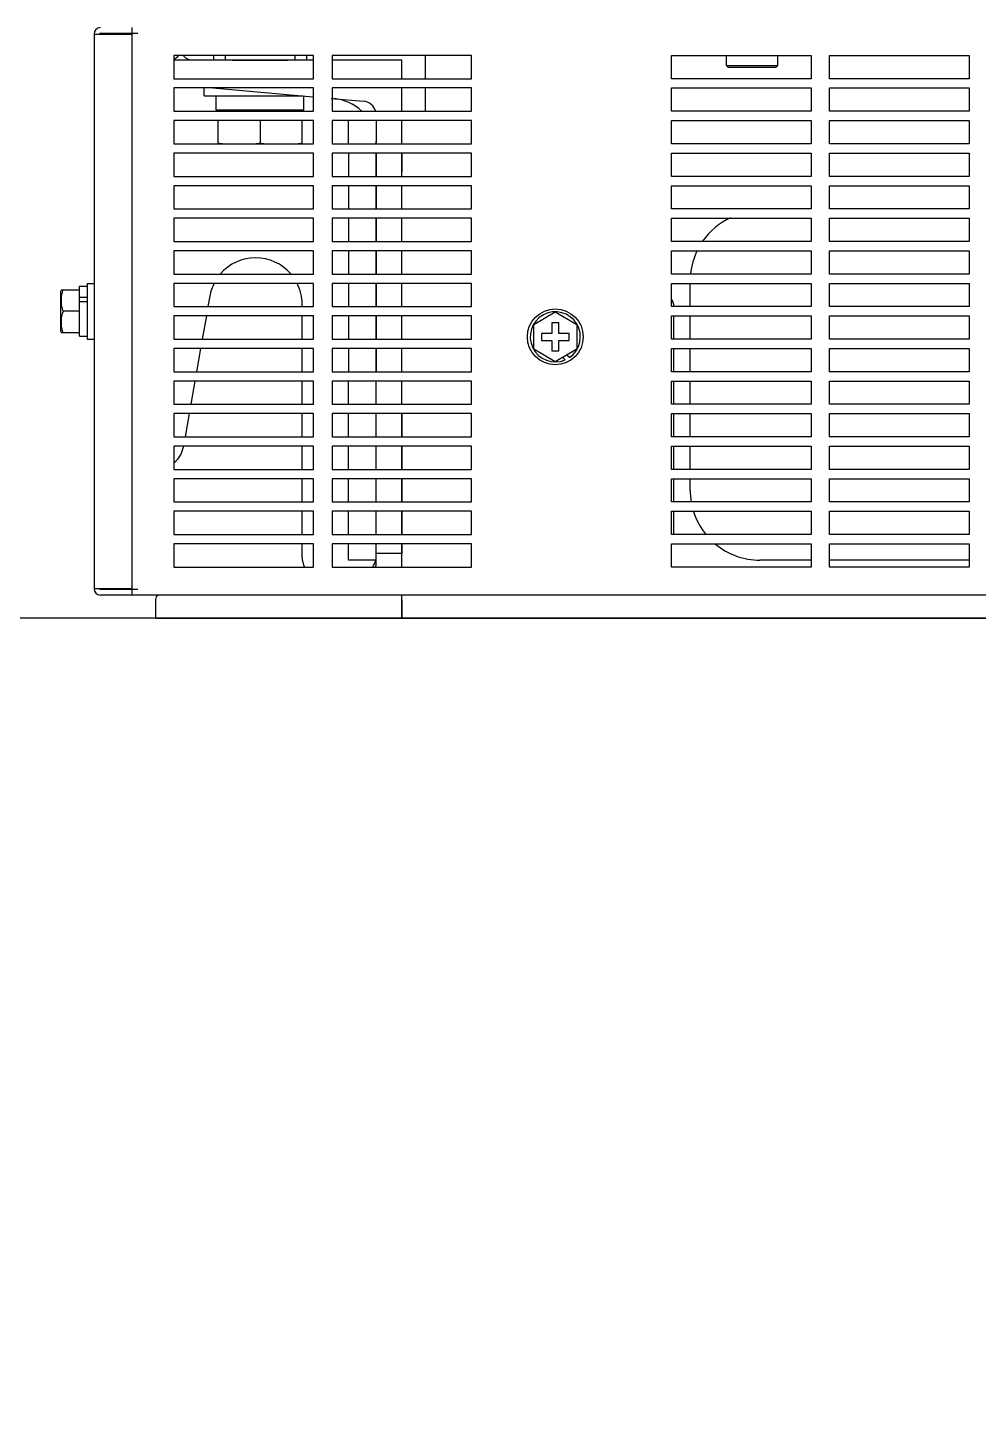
# Model space of a CAD drawing. Extents: x 61367 to 140945, y -1257 to 25588.
# Drawn here: x 71421.7 to 71626.2, y 13802.4 to 14098.4 of the extents above; entities that cross this region are included whole.
import ezdxf

# ---------------------------------------------------------------- set-up
doc = ezdxf.new("R2010")
doc.units = 0
doc.header["$MEASUREMENT"] = 0
doc.layers.get('0').update_dxf_attribs({"linetype": 'CONTINUOUS'})
for name, color, linetype in [('2401-00300-M6-16HWMC_0', 7, 'CONTINUOUS'), ('2401-00332-S-M12-30HM_0', 7, 'CONTINUOUS'), ('2403-00027_S-M6-0_0', 7, 'CONTINUOUS'), ('2404-00032-S-D12D24-P_0', 7, 'CONTINUOUS'), ('2404-00038-S-D12_0', 7, 'CONTINUOUS'), ('4212-73755_4_0', 7, 'CONTINUOUS'), ('4212-88600-1_0', 7, 'CONTINUOUS'), ('4212-88600-2_1_0', 7, 'CONTINUOUS'), ('4212-88600-4_0', 7, 'CONTINUOUS'), ('4212-88600-6_0', 7, 'CONTINUOUS'), ('4212-L0877_1_0', 7, 'CONTINUOUS'), ('4215-06931_0', 7, 'CONTINUOUS'), ('4215-06932_0', 7, 'CONTINUOUS'), ('4215-06934_0', 7, 'CONTINUOUS'), ('4215-07850_3_0', 7, 'CONTINUOUS'), ('CORNER_FITTING-1_041_0', 7, 'CONTINUOUS'), ('CORNER_FITTING-2_041_0', 7, 'CONTINUOUS')]:
    doc.layers.add(name, color=color, linetype=linetype)

# ---------------------------------------------------------------- blocks, each defined once
blk = doc.blocks.new('ERGRTHTHRT')
at = {"layer": '2401-00300-M6-16HWMC_0', "color": 7, "linetype": 'Continuous'}
for p, q in [((-37975.32, -69651.53), (-37971.36, -69651.53)), ((-37971.36, -69650.79), (-37969.71, -69650.79)), ((-37971.36, -69661.54), (-37971.36, -69650.79)), ((-37969.71, -69650.16), (-37968.26, -69650.16)), ((-37969.71, -69650.16), (-37969.71, -69662.16)), ((-37975.36, -69660.52), (-37975.36, -69651.81)), ((-37971.36, -69653.15), (-37969.71, -69653.15)), ((-37971.36, -69654.07), (-37969.71, -69654.07)), ((-37971.36, -69656.16), (-37974.84, -69656.16)), ((-37873.7, -69658.99), (-37869.06, -69656.31)), ((-37869.06, -69656.31), (-37864.42, -69658.99)), ((-37873.7, -69664.34), (-37873.7, -69658.99)), ((-37868.31, -69658.66), (-37869.81, -69658.66)), ((-37869.81, -69658.66), (-37869.81, -69660.91)), ((-37868.31, -69660.91), (-37868.31, -69658.66)), ((-37864.42, -69658.99), (-37864.42, -69664.34)), ((-37971.36, -69660.8), (-37975.32, -69660.8)), ((-37971.36, -69661.54), (-37969.71, -69661.54)), ((-37969.71, -69662.16), (-37968.26, -69662.16)), ((-37869.81, -69660.91), (-37872.06, -69660.91)), ((-37872.06, -69660.91), (-37872.06, -69662.41)), ((-37872.06, -69662.41), (-37869.81, -69662.41)), ((-37869.81, -69662.41), (-37869.81, -69664.66)), ((-37866.06, -69660.91), (-37868.31, -69660.91)), ((-37868.31, -69662.41), (-37866.06, -69662.41)), ((-37868.31, -69664.66), (-37868.31, -69662.41)), ((-37866.06, -69662.41), (-37866.06, -69660.91)), ((-37869.06, -69667.02), (-37873.7, -69664.34)), ((-37869.81, -69664.66), (-37868.31, -69664.66)), ((-37864.42, -69664.34), (-37869.06, -69667.02)), ((-37867.47, -69666.1), (-37866.96, -69666.61)), ((-37866.04, -69666.11), (-37866.57, -69665.59))]:
    blk.add_line(p, q, dxfattribs=at)
blk.add_circle((-37869.06, -69661.66), 6, dxfattribs=at)
for centre, radius, start, end in [((-37974.14, -69651.81), 1.22, 166.608, 180), ((-37869.06, -69661.66), 5.38, 304.1123, 292.9799), ((-37974.14, -69660.52), 1.22, 180, 193.392)]:
    blk.add_arc(centre, radius, start, end, dxfattribs=at)
for points, knots in [([(-37974.84, -69651.53), (-37975.09, -69651.84), (-37975.31, -69652.66), (-37975.33, -69653.85), (-37975.31, -69655.03), (-37975.09, -69655.86), (-37974.84, -69656.16)], [0, 0, 0, 0, 0.250791, 0.499999, 0.749207, 1, 1, 1, 1]), ([(-37974.84, -69656.16), (-37975.09, -69656.47), (-37975.31, -69657.3), (-37975.33, -69658.48), (-37975.31, -69659.67), (-37975.09, -69660.49), (-37974.84, -69660.8)], [0, 0, 0, 0, 0.250792, 0.5, 0.749207, 1, 1, 1, 1])]:
    blk.add_open_spline(points, degree=3, knots=knots, dxfattribs=at)
at = {"layer": '2401-00332-S-M12-30HM_0', "color": 7, "linetype": 'Continuous'}
for p, q in [((-37939.5, -69612.96), (-37941.56, -69612.96)), ((-37941.56, -69612.96), (-37941.56, -69613.16)), ((-37930.55, -69612.96), (-37934.6, -69612.96)), ((-37932.56, -69612.96), (-37932.56, -69613.16)), ((-37923.56, -69612.96), (-37925.62, -69612.96)), ((-37923.56, -69612.96), (-37923.56, -69613.16)), ((-37941.56, -69620.16), (-37941.56, -69615.16)), ((-37932.56, -69615.16), (-37932.56, -69619.96)), ((-37923.56, -69615.16), (-37923.56, -69620.16))]:
    blk.add_line(p, q, dxfattribs=at)
for centre, start, end in [((-37935.88, -69593.01), 258.0949, 260.4341), ((-37938.24, -69593.01), 279.5659, 281.9051), ((-37926.88, -69593.01), 258.0949, 260.4341), ((-37929.24, -69593.01), 279.5659, 281.9051)]:
    blk.add_arc(centre, 27.54, start, end, dxfattribs=at)
at = {"layer": '2403-00027_S-M6-0_0', "color": 7, "linetype": 'Continuous'}
for p, q in [((-37832.28, -69603.36), (-37832.28, -69601.16)), ((-37821.23, -69603.36), (-37821.23, -69601.16)), ((-37832.28, -69603.36), (-37821.23, -69603.36)), ((-37832.28, -69603.36), (-37831.98, -69603.66)), ((-37831.98, -69603.66), (-37821.53, -69603.66)), ((-37821.23, -69603.36), (-37821.53, -69603.66))]:
    blk.add_line(p, q, dxfattribs=at)
at = {"layer": '2404-00032-S-D12D24-P_0', "color": 7, "linetype": 'Continuous'}
for q in [(-37944.56, -69608.16), (-37923.28, -69609.86)]:
    blk.add_line((-37944.56, -69609.86), q, dxfattribs=at)
at = {"layer": '2404-00038-S-D12_0', "color": 7, "linetype": 'Continuous'}
for p, q in [((-37942.01, -69612.96), (-37942.01, -69609.86)), ((-37923.11, -69612.96), (-37923.11, -69609.88)), ((-37941.56, -69612.96), (-37942.01, -69612.96)), ((-37934.6, -69612.96), (-37939.5, -69612.96)), ((-37925.62, -69612.96), (-37930.55, -69612.96)), ((-37923.11, -69612.96), (-37923.56, -69612.96))]:
    blk.add_line(p, q, dxfattribs=at)
at = {"layer": '4212-73755_4_0', "color": 7, "linetype": 'Continuous'}
blk.add_arc((-37952.06, -69599.66), 2.5, 293.852, 323.0199, dxfattribs=at)
at = {"layer": '4212-88600-1_0', "color": 7, "linetype": 'Continuous'}
for p, q in [((-37921.06, -69602.16), (-37951.06, -69602.16)), ((-37902.06, -69602.16), (-37917.06, -69602.16)), ((-37902.06, -69606.16), (-37902.06, -69602.16)), ((-37942.71, -69608.16), (-37921.22, -69610.05)), ((-37902.06, -69613.16), (-37902.06, -69608.16)), ((-37917.25, -69610.39), (-37910.3, -69611)), ((-37907.56, -69615.16), (-37907.56, -69620.16)), ((-37902.06, -69620.16), (-37902.06, -69615.16)), ((-37907.56, -69622.16), (-37907.56, -69627.16)), ((-37902.06, -69627.16), (-37902.06, -69622.16)), ((-37907.56, -69629.16), (-37907.56, -69634.16)), ((-37902.06, -69634.16), (-37902.06, -69629.16)), ((-37907.56, -69636.16), (-37907.56, -69641.16)), ((-37902.06, -69641.16), (-37902.06, -69636.16)), ((-37907.56, -69643.16), (-37907.56, -69648.16)), ((-37902.06, -69648.16), (-37902.06, -69643.16)), ((-37907.56, -69650.16), (-37907.56, -69655.16)), ((-37902.06, -69655.16), (-37902.06, -69650.16)), ((-37907.56, -69657.16), (-37907.56, -69662.16)), ((-37902.06, -69662.16), (-37902.06, -69657.16)), ((-37907.56, -69664.16), (-37907.56, -69669.16)), ((-37902.06, -69669.16), (-37902.06, -69664.16)), ((-37907.56, -69676.16), (-37907.56, -69671.16)), ((-37902.06, -69676.16), (-37902.06, -69671.16)), ((-37907.56, -69683.16), (-37907.56, -69678.16)), ((-37902.06, -69683.16), (-37902.06, -69678.16)), ((-37907.56, -69690.16), (-37907.56, -69685.16)), ((-37902.06, -69690.16), (-37902.06, -69685.16)), ((-37907.56, -69697.16), (-37907.56, -69692.16)), ((-37902.06, -69697.16), (-37902.06, -69692.16)), ((-37907.56, -69704.16), (-37907.56, -69699.16)), ((-37902.06, -69704.16), (-37902.06, -69699.16)), ((-37907.56, -69710.34), (-37907.56, -69706.16)), ((-37902.06, -69711.16), (-37902.06, -69706.16)), ((-37902.06, -69708.23), (-37907.56, -69708.23)), ((-37955.06, -69718.16), (-37955.06, -69722.16)), ((-37902.06, -69722.16), (-37902.06, -69717.16)), ((-37955.06, -69722.16), (-37902.06, -69722.16))]:
    blk.add_line(p, q, dxfattribs=at)
for centre, radius, start, end in [((-37910.56, -69613.99), 3, 16.0016, 85), ((-37910.56, -69710.34), 3, 344.0098, 0), ((-37954.06, -69718.16), 1, 95, 180)]:
    blk.add_arc(centre, radius, start, end, dxfattribs=at)
at = {"layer": '4212-88600-2_1_0', "color": 7, "linetype": 'Continuous'}
for p, q in [((-37902.06, -69622.16), (-37902.06, -69626.17)), ((-37840.06, -69655.16), (-37840.06, -69650.16)), ((-37840.06, -69662.16), (-37840.06, -69657.16)), ((-37840.06, -69669.16), (-37840.06, -69664.16)), ((-37840.06, -69676.16), (-37840.06, -69671.16)), ((-37902.06, -69678.16), (-37902.06, -69683.16)), ((-37840.06, -69683.16), (-37840.06, -69678.16)), ((-37902.06, -69685.16), (-37902.06, -69690.16)), ((-37840.06, -69690.16), (-37840.06, -69685.16)), ((-37902.06, -69692.16), (-37902.06, -69697.16)), ((-37840.06, -69694.66), (-37840.06, -69692.16)), ((-37902.06, -69699.16), (-37902.06, -69704.16)), ((-37902.06, -69706.16), (-37902.06, -69708.23)), ((-37814.06, -69709.66), (-37825.06, -69709.66)), ((-37780.06, -69709.66), (-37810.06, -69709.66)), ((-37902.06, -69718.16), (-37902.06, -69722.16)), ((-37902.06, -69722.16), (-37178.06, -69722.16))]:
    blk.add_line(p, q, dxfattribs=at)
for centre, start, end in [((-37825.06, -69649.66), 114.9111, 145.185), ((-37825.06, -69649.66), 154.1309, 174.1396), ((-37825.06, -69694.66), 180, 189.7122), ((-37825.06, -69694.66), 197.5452, 219.6682), ((-37825.06, -69694.66), 230.6116, 270)]:
    blk.add_arc(centre, 15, start, end, dxfattribs=at)
at = {"layer": '4212-88600-4_0', "color": 7, "linetype": 'Continuous'}
for p, q in [((-37913.56, -69620.16), (-37913.56, -69615.16)), ((-37907.56, -69620.16), (-37907.56, -69619.66)), ((-37913.56, -69622.16), (-37913.56, -69627.16)), ((-37907.56, -69627.16), (-37907.56, -69622.16)), ((-37913.56, -69629.16), (-37913.56, -69634.16)), ((-37907.56, -69634.16), (-37907.56, -69629.16)), ((-37913.56, -69636.16), (-37913.56, -69641.16)), ((-37907.56, -69641.16), (-37907.56, -69636.16)), ((-37913.56, -69643.16), (-37913.56, -69648.16)), ((-37907.56, -69648.16), (-37907.56, -69643.16)), ((-37913.56, -69650.16), (-37913.56, -69655.16)), ((-37907.56, -69655.16), (-37907.56, -69650.16)), ((-37913.56, -69657.16), (-37913.56, -69662.16)), ((-37907.56, -69662.16), (-37907.56, -69657.16)), ((-37913.56, -69664.16), (-37913.56, -69669.16)), ((-37907.56, -69669.16), (-37907.56, -69664.16)), ((-37913.56, -69676.16), (-37913.56, -69671.16)), ((-37907.56, -69676.16), (-37907.56, -69671.16)), ((-37913.56, -69683.16), (-37913.56, -69678.16)), ((-37907.56, -69683.16), (-37907.56, -69678.16)), ((-37913.56, -69690.16), (-37913.56, -69685.16)), ((-37907.56, -69690.16), (-37907.56, -69685.16)), ((-37913.56, -69697.16), (-37913.56, -69692.16)), ((-37907.56, -69697.16), (-37907.56, -69692.16)), ((-37913.56, -69704.16), (-37913.56, -69699.16)), ((-37907.56, -69704.16), (-37907.56, -69699.16)), ((-37913.56, -69709.66), (-37913.56, -69706.16)), ((-37907.56, -69709.66), (-37913.56, -69709.66))]:
    blk.add_line(p, q, dxfattribs=at)
at = {"layer": '4212-88600-6_0', "color": 7, "linetype": 'Continuous'}
for p, q in [((-37943.36, -69652.93), (-37943.75, -69655.16)), ((-37923.51, -69655.16), (-37923.51, -69654.66)), ((-37944.1, -69657.16), (-37944.98, -69662.16)), ((-37923.51, -69662.16), (-37923.51, -69657.16)), ((-37945.34, -69664.16), (-37946.22, -69669.16)), ((-37923.51, -69669.16), (-37923.51, -69664.16)), ((-37946.57, -69671.16), (-37947.45, -69676.16)), ((-37923.51, -69676.16), (-37923.51, -69671.16)), ((-37947.81, -69678.16), (-37948.69, -69683.16)), ((-37923.51, -69683.16), (-37923.51, -69678.16)), ((-37949.04, -69685.16), (-37949.1, -69685.53)), ((-37923.51, -69690.16), (-37923.51, -69685.16)), ((-37923.51, -69697.16), (-37923.51, -69692.16)), ((-37923.51, -69704.16), (-37923.51, -69699.16)), ((-37923.51, -69709.03), (-37923.51, -69706.16))]:
    blk.add_line(p, q, dxfattribs=at)
for centre, radius, start, end in [((-37917.56, -69620.4), 10, 46.6257, 85), ((-37933.51, -69654.66), 10, 40.7735, 139.2608), ((-37933.51, -69654.66), 10, 153.1145, 170), ((-37933.51, -69654.66), 10, 0, 26.8762), ((-37954.03, -69684.66), 5, 306.6746, 350), ((-37918.51, -69709.03), 5, 180, 205.3709), ((-37912.56, -69708.51), 5, 327.7107, 346.5857)]:
    blk.add_arc(centre, radius, start, end, dxfattribs=at)
at = {"layer": '4212-L0877_1_0', "color": 7, "linetype": 'Continuous'}
blk.add_arc((-37947.06, -69599.66), 2.5, 216.9796, 270, dxfattribs=at)
at = {"layer": '4215-06931_0', "color": 7, "linetype": 'Continuous'}
for p, q in [((-37968.26, -69596.56), (-37960.06, -69596.56)), ((-37968.26, -69596.56), (-37968.26, -69715.76)), ((-37966.86, -69596.36), (-37960.06, -69596.36)), ((-37968.26, -69715.76), (-37960.06, -69715.76)), ((-37960.06, -69715.96), (-37966.86, -69715.96)), ((-37960.06, -69717.16), (-37966.86, -69717.16))]:
    blk.add_line(p, q, dxfattribs=at)
for centre, radius, start, end in [((-37966.86, -69596.56), 1.4, 90, 180), ((-37966.86, -69596.56), 0.2, 90, 180), ((-37966.86, -69715.76), 1.4, 180, 270), ((-37966.86, -69715.76), 0.2, 180, 270)]:
    blk.add_arc(centre, radius, start, end, dxfattribs=at)
at = {"layer": '4215-06932_0', "color": 7, "linetype": 'Continuous'}
for p, q in [((-37843.56, -69662.16), (-37843.56, -69657.16)), ((-37843.56, -69669.16), (-37843.56, -69664.16)), ((-37843.56, -69676.16), (-37843.56, -69671.16)), ((-37843.56, -69683.16), (-37843.56, -69678.16)), ((-37843.56, -69690.16), (-37843.56, -69685.16)), ((-37843.56, -69697.16), (-37843.56, -69692.16)), ((-37843.56, -69704.16), (-37843.56, -69699.16))]:
    blk.add_line(p, q, dxfattribs=at)
blk.add_arc((-37846.56, -69655.16), 3, 0, 33.0692, dxfattribs=at)
at = {"layer": '4215-06934_0', "color": 7, "linetype": 'Continuous'}
for p, q in [((-37960.06, -69717.16), (-37960.06, -69595.16)), ((-37960.06, -69596.36), (-37958.86, -69596.36)), ((-37921.06, -69601.16), (-37951.06, -69601.16)), ((-37951.06, -69601.16), (-37951.06, -69606.16)), ((-37921.06, -69606.16), (-37921.06, -69601.16)), ((-37887.06, -69601.16), (-37917.06, -69601.16)), ((-37917.06, -69601.16), (-37917.06, -69606.16)), ((-37887.06, -69606.16), (-37887.06, -69601.16)), ((-37844.06, -69601.16), (-37814.06, -69601.16)), ((-37844.06, -69606.16), (-37844.06, -69601.16)), ((-37814.06, -69601.16), (-37814.06, -69606.16)), ((-37810.06, -69601.16), (-37780.06, -69601.16)), ((-37810.06, -69606.16), (-37810.06, -69601.16)), ((-37780.06, -69601.16), (-37780.06, -69606.16)), ((-37951.06, -69606.16), (-37921.06, -69606.16)), ((-37917.06, -69606.16), (-37887.06, -69606.16)), ((-37814.06, -69606.16), (-37844.06, -69606.16)), ((-37780.06, -69606.16), (-37810.06, -69606.16)), ((-37921.06, -69608.16), (-37951.06, -69608.16)), ((-37951.06, -69608.16), (-37951.06, -69613.16)), ((-37921.06, -69613.16), (-37921.06, -69608.16)), ((-37887.06, -69608.16), (-37917.06, -69608.16)), ((-37917.06, -69608.16), (-37917.06, -69613.16)), ((-37887.06, -69613.16), (-37887.06, -69608.16)), ((-37844.06, -69608.16), (-37814.06, -69608.16)), ((-37844.06, -69613.16), (-37844.06, -69608.16)), ((-37814.06, -69608.16), (-37814.06, -69613.16)), ((-37810.06, -69608.16), (-37780.06, -69608.16)), ((-37810.06, -69613.16), (-37810.06, -69608.16)), ((-37780.06, -69608.16), (-37780.06, -69613.16)), ((-37951.06, -69613.16), (-37921.06, -69613.16)), ((-37917.06, -69613.16), (-37887.06, -69613.16)), ((-37814.06, -69613.16), (-37844.06, -69613.16)), ((-37780.06, -69613.16), (-37810.06, -69613.16)), ((-37921.06, -69615.16), (-37951.06, -69615.16)), ((-37951.06, -69615.16), (-37951.06, -69620.16)), ((-37921.06, -69620.16), (-37921.06, -69615.16)), ((-37887.06, -69615.16), (-37917.06, -69615.16)), ((-37917.06, -69615.16), (-37917.06, -69620.16)), ((-37887.06, -69620.16), (-37887.06, -69615.16)), ((-37844.06, -69615.16), (-37814.06, -69615.16)), ((-37844.06, -69620.16), (-37844.06, -69615.16)), ((-37814.06, -69615.16), (-37814.06, -69620.16)), ((-37810.06, -69615.16), (-37780.06, -69615.16)), ((-37810.06, -69620.16), (-37810.06, -69615.16)), ((-37780.06, -69615.16), (-37780.06, -69620.16)), ((-37951.06, -69620.16), (-37921.06, -69620.16)), ((-37917.06, -69620.16), (-37887.06, -69620.16)), ((-37814.06, -69620.16), (-37844.06, -69620.16)), ((-37780.06, -69620.16), (-37810.06, -69620.16)), ((-37921.06, -69622.16), (-37951.06, -69622.16)), ((-37951.06, -69622.16), (-37951.06, -69627.16)), ((-37921.06, -69627.16), (-37921.06, -69622.16)), ((-37887.06, -69622.16), (-37917.06, -69622.16)), ((-37917.06, -69622.16), (-37917.06, -69627.16)), ((-37887.06, -69627.16), (-37887.06, -69622.16)), ((-37844.06, -69622.16), (-37814.06, -69622.16)), ((-37844.06, -69627.16), (-37844.06, -69622.16)), ((-37814.06, -69622.16), (-37814.06, -69627.16)), ((-37810.06, -69622.16), (-37780.06, -69622.16)), ((-37810.06, -69627.16), (-37810.06, -69622.16)), ((-37780.06, -69622.16), (-37780.06, -69627.16)), ((-37951.06, -69627.16), (-37921.06, -69627.16)), ((-37917.06, -69627.16), (-37887.06, -69627.16)), ((-37814.06, -69627.16), (-37844.06, -69627.16)), ((-37780.06, -69627.16), (-37810.06, -69627.16)), ((-37921.06, -69629.16), (-37951.06, -69629.16)), ((-37951.06, -69629.16), (-37951.06, -69634.16)), ((-37921.06, -69634.16), (-37921.06, -69629.16)), ((-37887.06, -69629.16), (-37917.06, -69629.16)), ((-37917.06, -69629.16), (-37917.06, -69634.16)), ((-37887.06, -69634.16), (-37887.06, -69629.16)), ((-37844.06, -69629.16), (-37814.06, -69629.16)), ((-37844.06, -69634.16), (-37844.06, -69629.16)), ((-37814.06, -69629.16), (-37814.06, -69634.16)), ((-37810.06, -69629.16), (-37780.06, -69629.16)), ((-37810.06, -69634.16), (-37810.06, -69629.16)), ((-37780.06, -69629.16), (-37780.06, -69634.16)), ((-37951.06, -69634.16), (-37921.06, -69634.16)), ((-37921.06, -69636.16), (-37951.06, -69636.16)), ((-37951.06, -69636.16), (-37951.06, -69641.16)), ((-37921.06, -69641.16), (-37921.06, -69636.16)), ((-37917.06, -69634.16), (-37887.06, -69634.16)), ((-37887.06, -69636.16), (-37917.06, -69636.16)), ((-37917.06, -69636.16), (-37917.06, -69641.16)), ((-37887.06, -69641.16), (-37887.06, -69636.16)), ((-37814.06, -69634.16), (-37844.06, -69634.16)), ((-37844.06, -69636.16), (-37814.06, -69636.16)), ((-37844.06, -69641.16), (-37844.06, -69636.16)), ((-37814.06, -69636.16), (-37814.06, -69641.16)), ((-37780.06, -69634.16), (-37810.06, -69634.16)), ((-37810.06, -69636.16), (-37780.06, -69636.16)), ((-37810.06, -69641.16), (-37810.06, -69636.16)), ((-37780.06, -69636.16), (-37780.06, -69641.16)), ((-37951.06, -69641.16), (-37921.06, -69641.16)), ((-37917.06, -69641.16), (-37887.06, -69641.16)), ((-37814.06, -69641.16), (-37844.06, -69641.16)), ((-37780.06, -69641.16), (-37810.06, -69641.16)), ((-37921.06, -69643.16), (-37951.06, -69643.16)), ((-37951.06, -69643.16), (-37951.06, -69648.16)), ((-37921.06, -69648.16), (-37921.06, -69643.16)), ((-37887.06, -69643.16), (-37917.06, -69643.16)), ((-37917.06, -69643.16), (-37917.06, -69648.16)), ((-37887.06, -69648.16), (-37887.06, -69643.16)), ((-37844.06, -69643.16), (-37814.06, -69643.16)), ((-37844.06, -69648.16), (-37844.06, -69643.16)), ((-37814.06, -69643.16), (-37814.06, -69648.16)), ((-37810.06, -69643.16), (-37780.06, -69643.16)), ((-37810.06, -69648.16), (-37810.06, -69643.16)), ((-37780.06, -69643.16), (-37780.06, -69648.16)), ((-37951.06, -69648.16), (-37921.06, -69648.16)), ((-37917.06, -69648.16), (-37887.06, -69648.16)), ((-37814.06, -69648.16), (-37844.06, -69648.16)), ((-37780.06, -69648.16), (-37810.06, -69648.16)), ((-37921.06, -69650.16), (-37951.06, -69650.16)), ((-37951.06, -69650.16), (-37951.06, -69655.16)), ((-37921.06, -69655.16), (-37921.06, -69650.16)), ((-37887.06, -69650.16), (-37917.06, -69650.16)), ((-37917.06, -69650.16), (-37917.06, -69655.16)), ((-37887.06, -69655.16), (-37887.06, -69650.16)), ((-37844.06, -69650.16), (-37814.06, -69650.16)), ((-37844.06, -69655.16), (-37844.06, -69650.16)), ((-37814.06, -69650.16), (-37814.06, -69655.16)), ((-37810.06, -69650.16), (-37780.06, -69650.16)), ((-37810.06, -69655.16), (-37810.06, -69650.16)), ((-37780.06, -69650.16), (-37780.06, -69655.16)), ((-37951.06, -69655.16), (-37921.06, -69655.16)), ((-37921.06, -69657.16), (-37951.06, -69657.16)), ((-37951.06, -69657.16), (-37951.06, -69662.16)), ((-37921.06, -69662.16), (-37921.06, -69657.16)), ((-37917.06, -69655.16), (-37887.06, -69655.16)), ((-37887.06, -69657.16), (-37917.06, -69657.16)), ((-37917.06, -69657.16), (-37917.06, -69662.16)), ((-37887.06, -69662.16), (-37887.06, -69657.16)), ((-37814.06, -69655.16), (-37844.06, -69655.16)), ((-37844.06, -69657.16), (-37814.06, -69657.16)), ((-37844.06, -69662.16), (-37844.06, -69657.16)), ((-37814.06, -69657.16), (-37814.06, -69662.16)), ((-37780.06, -69655.16), (-37810.06, -69655.16)), ((-37810.06, -69657.16), (-37780.06, -69657.16)), ((-37810.06, -69662.16), (-37810.06, -69657.16)), ((-37780.06, -69657.16), (-37780.06, -69662.16)), ((-37951.06, -69662.16), (-37921.06, -69662.16)), ((-37917.06, -69662.16), (-37887.06, -69662.16)), ((-37814.06, -69662.16), (-37844.06, -69662.16)), ((-37780.06, -69662.16), (-37810.06, -69662.16)), ((-37921.06, -69664.16), (-37951.06, -69664.16)), ((-37951.06, -69664.16), (-37951.06, -69669.16)), ((-37921.06, -69669.16), (-37921.06, -69664.16)), ((-37887.06, -69664.16), (-37917.06, -69664.16)), ((-37917.06, -69664.16), (-37917.06, -69669.16)), ((-37887.06, -69669.16), (-37887.06, -69664.16)), ((-37844.06, -69664.16), (-37814.06, -69664.16)), ((-37844.06, -69669.16), (-37844.06, -69664.16)), ((-37814.06, -69664.16), (-37814.06, -69669.16)), ((-37810.06, -69664.16), (-37780.06, -69664.16)), ((-37810.06, -69669.16), (-37810.06, -69664.16)), ((-37780.06, -69664.16), (-37780.06, -69669.16)), ((-37951.06, -69669.16), (-37921.06, -69669.16)), ((-37917.06, -69669.16), (-37887.06, -69669.16)), ((-37814.06, -69669.16), (-37844.06, -69669.16)), ((-37780.06, -69669.16), (-37810.06, -69669.16)), ((-37921.06, -69671.16), (-37951.06, -69671.16)), ((-37951.06, -69671.16), (-37951.06, -69676.16)), ((-37921.06, -69676.16), (-37921.06, -69671.16)), ((-37887.06, -69671.16), (-37917.06, -69671.16)), ((-37917.06, -69671.16), (-37917.06, -69676.16)), ((-37887.06, -69676.16), (-37887.06, -69671.16)), ((-37844.06, -69671.16), (-37814.06, -69671.16)), ((-37844.06, -69676.16), (-37844.06, -69671.16)), ((-37814.06, -69671.16), (-37814.06, -69676.16)), ((-37810.06, -69671.16), (-37780.06, -69671.16)), ((-37810.06, -69676.16), (-37810.06, -69671.16)), ((-37780.06, -69671.16), (-37780.06, -69676.16)), ((-37951.06, -69676.16), (-37921.06, -69676.16)), ((-37921.06, -69678.16), (-37951.06, -69678.16)), ((-37951.06, -69678.16), (-37951.06, -69683.16)), ((-37921.06, -69683.16), (-37921.06, -69678.16)), ((-37917.06, -69676.16), (-37887.06, -69676.16)), ((-37887.06, -69678.16), (-37917.06, -69678.16)), ((-37917.06, -69678.16), (-37917.06, -69683.16)), ((-37887.06, -69683.16), (-37887.06, -69678.16)), ((-37814.06, -69676.16), (-37844.06, -69676.16)), ((-37844.06, -69678.16), (-37814.06, -69678.16)), ((-37844.06, -69683.16), (-37844.06, -69678.16)), ((-37814.06, -69678.16), (-37814.06, -69683.16)), ((-37780.06, -69676.16), (-37810.06, -69676.16)), ((-37810.06, -69678.16), (-37780.06, -69678.16)), ((-37810.06, -69683.16), (-37810.06, -69678.16)), ((-37780.06, -69678.16), (-37780.06, -69683.16)), ((-37951.06, -69683.16), (-37921.06, -69683.16)), ((-37917.06, -69683.16), (-37887.06, -69683.16)), ((-37814.06, -69683.16), (-37844.06, -69683.16)), ((-37780.06, -69683.16), (-37810.06, -69683.16)), ((-37921.06, -69685.16), (-37951.06, -69685.16)), ((-37951.06, -69685.16), (-37951.06, -69690.16)), ((-37921.06, -69690.16), (-37921.06, -69685.16)), ((-37887.06, -69685.16), (-37917.06, -69685.16)), ((-37917.06, -69685.16), (-37917.06, -69690.16)), ((-37887.06, -69690.16), (-37887.06, -69685.16)), ((-37844.06, -69685.16), (-37814.06, -69685.16)), ((-37844.06, -69690.16), (-37844.06, -69685.16)), ((-37814.06, -69685.16), (-37814.06, -69690.16)), ((-37810.06, -69685.16), (-37780.06, -69685.16)), ((-37810.06, -69690.16), (-37810.06, -69685.16)), ((-37780.06, -69685.16), (-37780.06, -69690.16)), ((-37951.06, -69690.16), (-37921.06, -69690.16)), ((-37917.06, -69690.16), (-37887.06, -69690.16)), ((-37814.06, -69690.16), (-37844.06, -69690.16)), ((-37780.06, -69690.16), (-37810.06, -69690.16)), ((-37921.06, -69692.16), (-37951.06, -69692.16)), ((-37951.06, -69692.16), (-37951.06, -69697.16)), ((-37921.06, -69697.16), (-37921.06, -69692.16)), ((-37887.06, -69692.16), (-37917.06, -69692.16)), ((-37917.06, -69692.16), (-37917.06, -69697.16)), ((-37887.06, -69697.16), (-37887.06, -69692.16)), ((-37844.06, -69692.16), (-37814.06, -69692.16)), ((-37844.06, -69697.16), (-37844.06, -69692.16)), ((-37814.06, -69692.16), (-37814.06, -69697.16)), ((-37810.06, -69692.16), (-37780.06, -69692.16)), ((-37810.06, -69697.16), (-37810.06, -69692.16)), ((-37780.06, -69692.16), (-37780.06, -69697.16)), ((-37951.06, -69697.16), (-37921.06, -69697.16)), ((-37917.06, -69697.16), (-37887.06, -69697.16)), ((-37814.06, -69697.16), (-37844.06, -69697.16)), ((-37780.06, -69697.16), (-37810.06, -69697.16)), ((-37921.06, -69699.16), (-37951.06, -69699.16)), ((-37951.06, -69699.16), (-37951.06, -69704.16)), ((-37921.06, -69704.16), (-37921.06, -69699.16)), ((-37887.06, -69699.16), (-37917.06, -69699.16)), ((-37917.06, -69699.16), (-37917.06, -69704.16)), ((-37887.06, -69704.16), (-37887.06, -69699.16)), ((-37844.06, -69699.16), (-37814.06, -69699.16)), ((-37844.06, -69704.16), (-37844.06, -69699.16)), ((-37814.06, -69699.16), (-37814.06, -69704.16)), ((-37810.06, -69699.16), (-37780.06, -69699.16)), ((-37810.06, -69704.16), (-37810.06, -69699.16)), ((-37780.06, -69699.16), (-37780.06, -69704.16)), ((-37951.06, -69704.16), (-37921.06, -69704.16)), ((-37917.06, -69704.16), (-37887.06, -69704.16)), ((-37814.06, -69704.16), (-37844.06, -69704.16)), ((-37780.06, -69704.16), (-37810.06, -69704.16)), ((-37921.06, -69706.16), (-37951.06, -69706.16)), ((-37951.06, -69706.16), (-37951.06, -69711.16)), ((-37921.06, -69711.16), (-37921.06, -69706.16)), ((-37887.06, -69706.16), (-37917.06, -69706.16)), ((-37917.06, -69706.16), (-37917.06, -69711.16)), ((-37887.06, -69711.16), (-37887.06, -69706.16)), ((-37844.06, -69706.16), (-37814.06, -69706.16)), ((-37844.06, -69711.16), (-37844.06, -69706.16)), ((-37814.06, -69706.16), (-37814.06, -69711.16)), ((-37810.06, -69706.16), (-37780.06, -69706.16)), ((-37810.06, -69711.16), (-37810.06, -69706.16)), ((-37780.06, -69706.16), (-37780.06, -69711.16)), ((-37951.06, -69711.16), (-37921.06, -69711.16)), ((-37917.06, -69711.16), (-37887.06, -69711.16)), ((-37814.06, -69711.16), (-37844.06, -69711.16)), ((-37780.06, -69711.16), (-37810.06, -69711.16)), ((-37958.86, -69715.96), (-37960.06, -69715.96)), ((-37120.06, -69717.16), (-37960.06, -69717.16))]:
    blk.add_line(p, q, dxfattribs=at)
at = {"layer": '4215-07850_3_0', "color": 7, "linetype": 'Continuous'}
for p, q in [((-37897.06, -69601.16), (-37897.06, -69606.16)), ((-37897.06, -69608.16), (-37897.06, -69613.16))]:
    blk.add_line(p, q, dxfattribs=at)
at = {"layer": 'CORNER_FITTING-1_041_0', "color": 7, "linetype": 'Continuous'}
for p, q in [((-37942.56, -69601.16), (-37942.56, -69602.16)), ((-37940.06, -69601.16), (-37940.06, -69602.16)), ((-37925.06, -69601.16), (-37925.06, -69602.16)), ((-37922.56, -69601.16), (-37922.56, -69602.16)), ((-37938.56, -69602.16), (-37926.56, -69602.16))]:
    blk.add_line(p, q, dxfattribs=at)
at = {"layer": 'CORNER_FITTING-2_041_0', "color": 7, "linetype": 'Continuous'}
blk.add_line((-37938.56, -69602.16), (-37926.56, -69602.16), dxfattribs=at)

msp = doc.modelspace()

# ---------------------------------------------------------------- linework, layer by layer
at = {"color": 5}
msp.add_lwpolyline([(70564.174, 13756.442), (74049.174, 13756.442), (74049.174, 13971.442), (70564.174, 13971.442)], close=True, dxfattribs=at)

# ---------------------------------------------------------------- block references
at = {"lineweight": -3}
msp.add_blockref('ERGRTHTHRT', (109404.232, 83693.606), dxfattribs=at)

doc.saveas('drawing.dxf')
